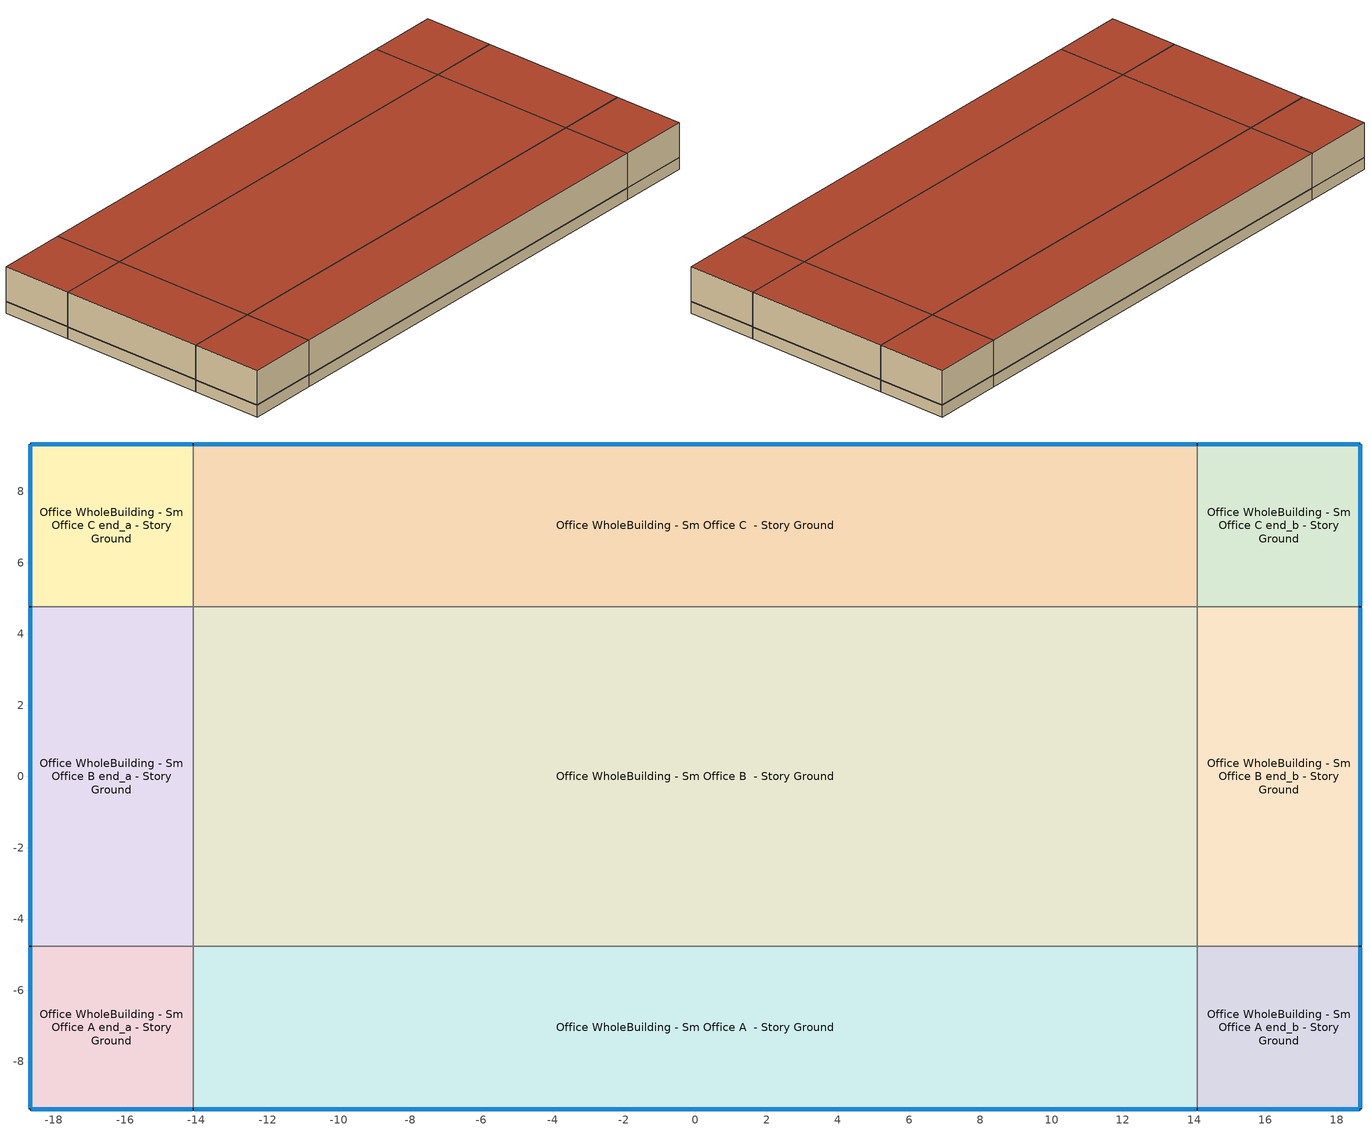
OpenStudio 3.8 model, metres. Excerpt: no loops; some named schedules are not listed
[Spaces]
Office WholeBuilding - Sm Office A end_a - Story Ground
 floor ground (Foundation F 126 Perim 914 Area 209): -18.67,-9.33 -18.67,-4.76 -14.09,-4.76 -14.09,-9.33 z0
 wall outside: -18.67,-4.76 -18.67,-9.33 -14.09,-9.33 z0:3.05
 wall to Office WholeBuilding - Sm Office B end_a - Story Ground: -14.09,-4.76 -18.67,-4.76 z0:3.05
 wall to Office WholeBuilding - Sm Office A  - Story Ground: -14.09,-9.33 -14.09,-4.76 z0:3.05
 window (Window U-0.5 SHGC 0.38): -18.67,-4.79 -18.67,-9.31 / -18.64,-9.33 -14.12,-9.33 z0.76:0.79
 roof outside: -14.09,-9.33 -14.09,-4.76 -18.67,-4.76 -18.67,-9.33 z3.05
Office WholeBuilding - Sm Office B end_a - Story Ground
 floor ground (Foundation F 126 Perim 952 Area 4353): -18.67,-4.76 -18.67,4.76 -14.09,4.76 -14.09,-4.76 z0
 wall outside: -18.67,4.76 -18.67,-4.76 z0:3.05
 wall to Office WholeBuilding - Sm Office C end_a - Story Ground: -14.09,4.76 -18.67,4.76 z0:3.05
 wall to Office WholeBuilding - Sm Office B  - Story Ground: -14.09,-4.76 -14.09,4.76 z0:3.05
 window (Window U-0.5 SHGC 0.38): -18.67,4.74 -18.67,-4.74 z0.76:0.79
 roof outside: -14.09,-4.76 -14.09,4.76 -18.67,4.76 -18.67,-4.76 z3.05
Office WholeBuilding - Sm Office C end_a - Story Ground
 floor ground (Foundation F 126 Perim 914 Area 209): -18.67,4.76 -18.67,9.33 -14.09,9.33 -14.09,4.76 z0
 wall outside: -14.09,9.33 -18.67,9.33 -18.67,4.76 z0:3.05
 wall to Office WholeBuilding - Sm Office C  - Story Ground: -14.09,4.76 -14.09,9.33 z0:3.05
 window (Window U-0.5 SHGC 0.38): -18.67,9.31 -18.67,4.79 / -14.12,9.33 -18.64,9.33 z0.76:0.79
 roof outside: -14.09,4.76 -14.09,9.33 -18.67,9.33 -18.67,4.76 z3.05
Office WholeBuilding - Sm Office A  - Story Ground
 floor ground (Foundation F 126 Perim 2819 Area 12887): -14.09,-9.33 -14.09,-4.76 14.09,-4.76 14.09,-9.33 z0
 wall outside: -14.09,-9.33 14.09,-9.33 z0:3.05
 wall to Office WholeBuilding - Sm Office B  - Story Ground: 14.09,-4.76 -14.09,-4.76 z0:3.05
 wall to Office WholeBuilding - Sm Office A end_b - Story Ground: 14.09,-9.33 14.09,-4.76 z0:3.05
 window (Window U-0.5 SHGC 0.38): -14.07,-9.33 14.07,-9.33 z0.76:0.79
 roof outside: 14.09,-9.33 14.09,-4.76 -14.09,-4.76 -14.09,-9.33 z3.05
Office WholeBuilding - Sm Office B  - Story Ground
 floor ground (Foundation F 126 Perim 0 Area 26836): -14.09,-4.76 -14.09,4.76 14.09,4.76 14.09,-4.76 z0
 wall to Office WholeBuilding - Sm Office C  - Story Ground: 14.09,4.76 -14.09,4.76 z0:3.05
 wall to Office WholeBuilding - Sm Office B end_b - Story Ground: 14.09,-4.76 14.09,4.76 z0:3.05
 roof outside: 14.09,-4.76 14.09,4.76 -14.09,4.76 -14.09,-4.76 z3.05
Office WholeBuilding - Sm Office C  - Story Ground
 floor ground (Foundation F 126 Perim 2819 Area 12887): -14.09,4.76 -14.09,9.33 14.09,9.33 14.09,4.76 z0
 wall outside: 14.09,9.33 -14.09,9.33 z0:3.05
 wall to Office WholeBuilding - Sm Office C end_b - Story Ground: 14.09,4.76 14.09,9.33 z0:3.05
 window (Window U-0.5 SHGC 0.38): 14.07,9.33 -14.07,9.33 z0.76:0.79
 roof outside: 14.09,4.76 14.09,9.33 -14.09,9.33 -14.09,4.76 z3.05
Office WholeBuilding - Sm Office A end_b - Story Ground
 floor ground (Foundation F 126 Perim 914 Area 209): 14.09,-9.33 14.09,-4.76 18.67,-4.76 18.67,-9.33 z0
 wall outside: 14.09,-9.33 18.67,-9.33 18.67,-4.76 z0:3.05
 wall to Office WholeBuilding - Sm Office B end_b - Story Ground: 18.67,-4.76 14.09,-4.76 z0:3.05
 window (Window U-0.5 SHGC 0.38): 14.12,-9.33 18.64,-9.33 / 18.67,-9.31 18.67,-4.79 z0.76:0.79
 roof outside: 18.67,-9.33 18.67,-4.76 14.09,-4.76 14.09,-9.33 z3.05
Office WholeBuilding - Sm Office B end_b - Story Ground
 floor ground (Foundation F 126 Perim 952 Area 4353): 14.09,-4.76 14.09,4.76 18.67,4.76 18.67,-4.76 z0
 wall outside: 18.67,-4.76 18.67,4.76 z0:3.05
 wall to Office WholeBuilding - Sm Office C end_b - Story Ground: 18.67,4.76 14.09,4.76 z0:3.05
 window (Window U-0.5 SHGC 0.38): 18.67,-4.74 18.67,4.74 z0.76:0.79
 roof outside: 18.67,-4.76 18.67,4.76 14.09,4.76 14.09,-4.76 z3.05
Office WholeBuilding - Sm Office C end_b - Story Ground
 floor ground (Foundation F 126 Perim 914 Area 209): 14.09,4.76 14.09,9.33 18.67,9.33 18.67,4.76 z0
 wall outside: 18.67,4.76 18.67,9.33 14.09,9.33 z0:3.05
 window (Window U-0.5 SHGC 0.38): 18.64,9.33 14.12,9.33 / 18.67,4.79 18.67,9.31 z0.76:0.79
 roof outside: 18.67,4.76 18.67,9.33 14.09,9.33 14.09,4.76 z3.05
[Site]
Fort Worth Alliance_TX_USA: Latitude {deg}=32.97; Longitude {deg}=-97.32; Time Zone {hr}=-6; Elevation {m}=220; Terrain=City
[Site:WaterMainsTemperature]
Calculation Method=Correlation; Annual Average Outdoor Air Temperature {C}=19.0508; Maximum Difference In Monthly Average Outdoor Air Temperatures {deltaC}=25.85
[SizingPeriod:DesignDay] Daily Dry-Bulb Temperature Range {deltaC}=11.6; Barometric Pressure {Pa}=98710; Wind Speed {m/s}=4.2; Wind Direction {deg}=170; Rain Indicator=No; Snow Indicator=No; Day of Month=21; Month=7; Day Type=SummerDesignDay; Daylight Saving Time Indicator=No; Dry-Bulb Temperature Range Modifier Type=DefaultMultipliers; Solar Model Indicator=ASHRAETau; ASHRAE Clear Sky Optical Depth for Beam Irradiance=0.402; ASHRAE Clear Sky Optical Depth for Diffuse Irradiance=2.328
Name | Maximum Dry-Bulb Temperature {C} | Humidity Condition Type | Wetbulb or DewPoint at Maximum Dry-Bulb {C}
Fort Worth Alliance Ann Clg .4% Condns DB=>MWB 1 | 38.8 | Wetbulb | 23.6
Fort Worth Alliance Ann Clg .4% Condns WB=>MDB 1 | 33.6 | Wetbulb | 25.7
Fort Worth Alliance Ann Clg 1% Condns DB=>MWB 1 | 37.5 | Wetbulb | 23.7
Fort Worth Alliance Ann Clg 2% Condns DP=>MDB 1 | 27.9 | Dewpoint | 22.7
[ClimateZones]
Climate Zone Institution Name 1=ASHRAE; Climate Zone Document Name 1=ANSI/ASHRAE Standard 169; Climate Zone Document Year 1=2006; Climate Zone Value 1=ASHRAE 169-2013-3A
[Building]
ComStock 90.1-2007|SmallOffice: North Axis {deg}=270; Default Construction Set=ComStock 90.1-2007 - Office - ASHRAE 169-2013-3A; Default Schedule Set=Building Default Schedule Set; Standards Building Type=Office
[Site:GroundTemperature:FCfactorMethod]
January Ground Temperature {C}=16; February Ground Temperature {C}=11.9; March Ground Temperature {C}=7.7; April Ground Temperature {C}=4; May Ground Temperature {C}=7.9; June Ground Temperature {C}=13.8; July Ground Temperature {C}=17.2; August Ground Temperature {C}=20.8; September Ground Temperature {C}=24.8; October Ground Temperature {C}=26.1; November Ground Temperature {C}=26.5; December Ground Temperature {C}=22.5
[Construction:FfactorGroundFloor] F-Factor {W/m-K}=1.26344
Name | Area {m2} | PerimeterExposed {m}
Foundation F 126 Perim 914 Area 209 | 20.9032 | 9.144
Foundation F 126 Perim 2819 Area 12887 | 128.867 | 28.1862
Foundation F 126 Perim 0 Area 26836 | 268.364 | 0
Foundation F 126 Perim 952 Area 4353 | 43.5305 | 9.52111
[DefaultConstructionSet]
ComStock 90.1-2007 - Office - ASHRAE 169-2013-3A: Default Exterior Surface Constructions=Default Surface Constructions 1; Default Interior Surface Constructions=Default Surface Constructions 2; Default Ground Contact Surface Constructions=Default Surface Constructions 3; Default Exterior SubSurface Constructions=Default Sub Surface Constructions 1; Default Interior SubSurface Constructions=Default Sub Surface Constructions 2; Interior Partition Construction=Typical Interior Partition
[DefaultSurfaceConstructions]
Name | Floor Construction | Wall Construction | Roof Ceiling Construction
Default Surface Constructions 1 | Typical Insulated Exterior Mass Floor R-9.35 | Typical Insulated Exterior Mass Wall R-8.13 | Typical IEAD Roof - Highly Reflective R-20.83
Default Surface Constructions 2 | Typical Interior Floor | Typical Interior Wall | Typical Interior Ceiling
Default Surface Constructions 3 | Typical Insulated Carpeted 6in Slab Floor | Typical Insulated Basement Mass Wall
[Construction]
Typical Insulated Exterior Mass Floor R-9.35: Typical Insulation R-6.78, 4 in. Normalweight Concrete Floor, Typical Carpet Pad
Typical Insulated Exterior Mass Wall R-8.13: 1IN Stucco, 8IN CONCRETE HW RefBldg, Typical Insulation R-5.74, 1/2IN Gypsum
Typical IEAD Roof - Highly Reflective R-20.83: Roof Membrane - Highly Reflective, Typical Insulation R-19.72, Metal Roof Surface
Typical Interior Floor: 100mm Normalweight concrete floor, CP02 CARPET PAD
Typical Interior Wall: G01 13mm gypsum board, G01 13mm gypsum board
Typical Interior Ceiling: CP02 CARPET PAD, 100mm Normalweight concrete floor
Typical Insulated Carpeted 6in Slab Floor: 6 in. Normalweight Concrete Floor, Typical Carpet Pad
Typical Insulated Basement Mass Wall: 8 in. Concrete Block Basement Wall
U 0.62 SHGC 0.25 Dbl Ref-C-H Clr 6mm/6mm Air: REF C CLEAR HI 6MM, AIR 6MM, CLEAR 6MM
Typical Insulated Metal Door R-1.43: F08 Metal surface, Typical Insulation R-0.58
U 0.88 SHGC 0.16 Sgl Ref-A-L Clr 6mm: REF A CLEAR LO 6MM
Typical Overhead Door R-0.86: Typical Insulation R-0.01
U 1.17 SHGC 0.39 Simple Glazing Skylight U-1.17 SHGC 0.0: U 1.17 SHGC 0.39 Simple Glazing U-1.17 SHGC 0.0
Typical Interior Window: Clear 3mm
Typical Interior Door; Typical Interior Partition: G05 25mm wood
InteriorFurnishings 1: Std Wood 6inch 1
Window U-0.5 SHGC 0.38: Simple Glazing Double - LowE - Clear - Thermally Broken Aluminum
[Material:NoMass] Roughness=Smooth; Thermal Absorptance=0.9; Solar Absorptance=0.7
Name | Thermal Resistance {m2-K/W} | Visible Absorptance
Typical Insulation R-6.78 | 1.19347 | 0.7
Typical Carpet Pad; CP02 CARPET PAD | 0.21648 | 0.8
Typical Insulation R-5.74 | 1.01115 | 0.7
Typical Insulation R-19.72 | 3.4722 | 0.7
Typical Insulation R-0.58 | 0.101875 | 0.7
Typical Insulation R-0.01 | 0.001 | 0.7
[Material]
Name | Roughness | Thickness {m} | Conductivity {W/m-K} | Density {kg/m3} | Specific Heat {J/kg-K} | Thermal Absorptance | Solar Absorptance | Visible Absorptance
4 in. Normalweight Concrete Floor | MediumRough | 0.1016 | 2.31 | 2322 | 832 | 0.9 | 0.7 | 0.7
1IN Stucco | Smooth | 0.0253 | 0.6918 | 1858 | 837 | 0.9 | 0.7 | 0.92
8IN CONCRETE HW RefBldg | Rough | 0.2032 | 1.311 | 2240 | 836.8 | 0.9 | 0.7 | 0.7
1/2IN Gypsum | Smooth | 0.0127 | 0.16 | 784.9 | 830 | 0.9 | 0.4 | 0.4
Roof Membrane - Highly Reflective | VeryRough | 0.0095 | 0.16 | 1121.29 | 1460 | 0.75 | 0.45 | 0.7
Metal Roof Surface; F08 Metal surface | Smooth | 0.0008 | 45.28 | 7824 | 500 | 0.9 | 0.7 | 0.7
100mm Normalweight concrete floor | MediumRough | 0.1016 | 2.31045 | 2322 | 832.557 | 0.9 | 0.7 | 0.7
G01 13mm gypsum board | Smooth | 0.0127 | 0.160031 | 800.001 | 1090.73 | 0.9 | 0.7 | 0.5
6 in. Normalweight Concrete Floor | MediumRough | 0.1524 | 2.31 | 2322 | 832 | 0.9 | 0.7 | 0.7
8 in. Concrete Block Basement Wall | MediumRough | 0.2032 | 1.326 | 1842 | 912 | 0.9 | 0.7 | 0.7
G05 25mm wood | MediumSmooth | 0.0254 | 0.15 | 608 | 1630 | 0.9 | 0.5 | 0.5
Std Wood 6inch 1 | MediumSmooth | 0.15 | 0.12 | 540 | 1210 | 0.9 | 0.7 | 0.7
[DefaultSubSurfaceConstructions]
Name | Fixed Window Construction | Operable Window Construction | Door Construction | Glass Door Construction | Overhead Door Construction | Skylight Construction | Tubular Daylight Dome Construction | Tubular Daylight Diffuser Construction
Default Sub Surface Constructions 1 | U 0.62 SHGC 0.25 Dbl Ref-C-H Clr 6mm/6mm Air | U 0.62 SHGC 0.25 Dbl Ref-C-H Clr 6mm/6mm Air | Typical Insulated Metal Door R-1.43 | U 0.88 SHGC 0.16 Sgl Ref-A-L Clr 6mm | Typical Overhead Door R-0.86 | U 1.17 SHGC 0.39 Simple Glazing Skylight U-1.17 SHGC 0.0 | Typical Interior Window | Typical Interior Window
Default Sub Surface Constructions 2 | Typical Interior Window | Typical Interior Window | Typical Interior Door
[WindowMaterial:Glazing] Optical Data Type=SpectralAverage; Infrared Transmittance at Normal Incidence=0; Front Side Infrared Hemispherical Emissivity=0.84; Conductivity {W/m-K}=0.9; Dirt Correction Factor for Solar and Visible Transmittance=1; Solar Diffusing=No
Name | Thickness {m} | Solar Transmittance at Normal Incidence | Front Side Solar Reflectance at Normal Incidence | Back Side Solar Reflectance at Normal Incidence | Visible Transmittance at Normal Incidence | Front Side Visible Reflectance at Normal Incidence | Back Side Visible Reflectance at Normal Incidence | Back Side Infrared Hemispherical Emissivity
REF C CLEAR HI 6MM | 0.006 | 0.2 | 0.16 | 0.39 | 0.22 | 0.17 | 0.35 | 0.55
CLEAR 6MM | 0.006 | 0.775 | 0.071 | 0.071 | 0.881 | 0.08 | 0.08 | 0.84
REF A CLEAR LO 6MM | 0.006 | 0.066 | 0.341 | 0.493 | 0.08 | 0.41 | 0.37 | 0.4
Clear 3mm | 0.003 | 0.837 | 0.075 | 0.075 | 0.898 | 0.081 | 0.081 | 0.84
[WindowMaterial:Gas]
AIR 6MM: Gas Type=Air; Thickness {m}=0.0063
[WindowMaterial:SimpleGlazingSystem]
Name | U-Factor {W/m2-K} | Solar Heat Gain Coefficient | Visible Transmittance
U 1.17 SHGC 0.39 Simple Glazing U-1.17 SHGC 0.0 | 6.64357 | 0.39 | 0.23
Simple Glazing Double - LowE - Clear - Thermally Broken Aluminum | 2.83345 | 0.378 | 0.591
[SpaceType]
Office WholeBuilding - Sm Office - ComStock 90.1-2007: Default Schedule Set=Office WholeBuilding - Sm Office Schedule Set; Design Specification Outdoor Air Object=Office WholeBuilding - Sm Office Ventilation; Standards Building Type=Office; Standards Space Type=WholeBuilding - Sm Office
[BuildingStory]
Story Ground: Nominal Z Coordinate {m}=0; Nominal Floor to Floor Height {m}=3.048
[Space] Space Type=Office WholeBuilding - Sm Office - ComStock 90.1-2007; Building Story=Story Ground
Name | Thermal Zone
Office WholeBuilding - Sm Office A end_a - Story Ground | Zone Office WholeBuilding - Sm Office A end_a - Story Ground
Office WholeBuilding - Sm Office B end_a - Story Ground | Zone Office WholeBuilding - Sm Office B end_a - Story Ground
Office WholeBuilding - Sm Office C end_a - Story Ground | Zone Office WholeBuilding - Sm Office C end_a - Story Ground
Office WholeBuilding - Sm Office A  - Story Ground | Zone Office WholeBuilding - Sm Office A  - Story Ground
Office WholeBuilding - Sm Office B  - Story Ground | Zone Office WholeBuilding - Sm Office B  - Story Ground
Office WholeBuilding - Sm Office C  - Story Ground | Zone Office WholeBuilding - Sm Office C  - Story Ground
Office WholeBuilding - Sm Office A end_b - Story Ground | Zone Office WholeBuilding - Sm Office A end_b - Story Ground
Office WholeBuilding - Sm Office B end_b - Story Ground | Zone Office WholeBuilding - Sm Office B end_b - Story Ground
Office WholeBuilding - Sm Office C end_b - Story Ground | Zone Office WholeBuilding - Sm Office C end_b - Story Ground
[ThermalZone] Multiplier=1; Use Ideal Air Loads=No
Name | Thermostat
Zone Office WholeBuilding - Sm Office A end_a - Story Ground | Office WholeBuilding - Sm Office - ComStock 90.1-2007 Thermostat 1
Zone Office WholeBuilding - Sm Office B end_a - Story Ground | Office WholeBuilding - Sm Office - ComStock 90.1-2007 Thermostat 4
Zone Office WholeBuilding - Sm Office C end_a - Story Ground | Office WholeBuilding - Sm Office - ComStock 90.1-2007 Thermostat 7
Zone Office WholeBuilding - Sm Office A  - Story Ground | Office WholeBuilding - Sm Office - ComStock 90.1-2007 Thermostat
Zone Office WholeBuilding - Sm Office B  - Story Ground | Office WholeBuilding - Sm Office - ComStock 90.1-2007 Thermostat 3
Zone Office WholeBuilding - Sm Office C  - Story Ground | Office WholeBuilding - Sm Office - ComStock 90.1-2007 Thermostat 6
Zone Office WholeBuilding - Sm Office A end_b - Story Ground | Office WholeBuilding - Sm Office - ComStock 90.1-2007 Thermostat 2
Zone Office WholeBuilding - Sm Office B end_b - Story Ground | Office WholeBuilding - Sm Office - ComStock 90.1-2007 Thermostat 5
Zone Office WholeBuilding - Sm Office C end_b - Story Ground | Office WholeBuilding - Sm Office - ComStock 90.1-2007 Thermostat 8
[People:Definition]
Office WholeBuilding - Sm Office People Definition: Number of People Calculation Method=People/Area; People per Space Floor Area {person/m2}=0.0602779; Fraction Radiant=0.3
[People]
Office WholeBuilding - Sm Office People: People Definition=Office WholeBuilding - Sm Office People Definition; Space or SpaceType=Office WholeBuilding - Sm Office - ComStock 90.1-2007; Work Efficiency Schedule=Work Efficiency Schedule; Clothing Insulation Schedule=Clothing Schedule; Air Velocity Schedule=Air Velocity Schedule; Multiplier=1
[Lights:Definition] Design Level Calculation Method=Watts/Area; Fraction Visible=0.2; Return Air Fraction=0
Name | Watts per Space Floor Area {W/m2} | Fraction Radiant
Office WholeBuilding - Sm Office - ComStock 90.1-2007 General Lights Definition | 4.61388 | 0.365
Office WholeBuilding - Sm Office - ComStock 90.1-2007 Wall Wash Lights Definition | 1.07152 | 0.165
[ElectricEquipment:Definition]
Office WholeBuilding - Sm Office Elec Equip Definition: Design Level Calculation Method=Watts/Area; Watts per Space Floor Area {W/m2}=6.78126; Fraction Latent=0; Fraction Radiant=0.5; Fraction Lost=0
[ElectricEquipment]
Office WholeBuilding - Sm Office Elec Equip: Electric Equipment Definition=Office WholeBuilding - Sm Office Elec Equip Definition; Space or SpaceType=Office WholeBuilding - Sm Office - ComStock 90.1-2007; Schedule=Office BLDG_EQUIP_EndUseData BPR Adjusted
[DesignSpecification:OutdoorAir]
Office WholeBuilding - Sm Office Ventilation: Outdoor Air Method=Sum; Outdoor Air Flow per Floor Area {m3/s-m2}=0.000508
[DefaultScheduleSet]
Name | Number of People Schedule | People Activity Level Schedule | Lighting Schedule | Electric Equipment Schedule | Infiltration Schedule | Hours of Operation Schedule
Office WholeBuilding - Sm Office Schedule Set | OfficeSmall BLDG_OCC_SCH | OfficeSmall ACTIVITY_SCH | Office BLDG_LIGHT_EndUseData | Office BLDG_EQUIP_EndUseData | OfficeSmall INFIL_QUARTER_ON_SCH
Building Default Schedule Set |  |  |  |  |  | Building Hours of Operation NonResidential
[Exterior:Lights:Definition]
Name | Design Level {W}
Parking Areas and Drives Def (W/ft^2) | 0.0414577
Building Facades Def (W/ft^2) | 0.2
Main Entries Def (W/ft) | 30
Other Doors Def (W/ft) | 20
[Exterior:Lights] Control Option=AstronomicalClock
Name | Exterior Lights Definition | Schedule | Multiplier
Parking Areas and Drives | Parking Areas and Drives Def (W/ft^2) | Always On Discrete | 12150
Building Facades | Building Facades Def (W/ft^2) | Schedule Ruleset 1 | 3674.23
Main Entries | Main Entries Def (W/ft) | Always On Discrete | 12
Other Doors | Other Doors Def (W/ft) | Always On Discrete | 6
[ThermostatSetpoint:DualSetpoint] Heating Setpoint Temperature Schedule=OfficeSmall HTGSETP_SCH_NO_OPTIMUM; Cooling Setpoint Temperature Schedule=OfficeSmall CLGSETP_SCH_NO_OPTIMUM
Office WholeBuilding - Sm Office - ComStock 90.1-2007 Thermostat; Office WholeBuilding - Sm Office - ComStock 90.1-2007 Thermostat 1; Office WholeBuilding - Sm Office - ComStock 90.1-2007 Thermostat 2; Office WholeBuilding - Sm Office - ComStock 90.1-2007 Thermostat 3; Office WholeBuilding - Sm Office - ComStock 90.1-2007 Thermostat 4; Office WholeBuilding - Sm Office - ComStock 90.1-2007 Thermostat 5; Office WholeBuilding - Sm Office - ComStock 90.1-2007 Thermostat 6; Office WholeBuilding - Sm Office - ComStock 90.1-2007 Thermostat 7; Office WholeBuilding - Sm Office - ComStock 90.1-2007 Thermostat 8
[InternalMass:Definition]
Internal Mass Definition 2: Construction=InteriorFurnishings 1; Design Level Calculation Method=SurfaceArea/Area; Surface Area per Space Floor Area=2
[InternalMass] Internal Mass Definition=Internal Mass Definition 2; Multiplier=1
Name | Space or SpaceType
Office WholeBuilding - Sm Office C end_b - Story Ground Mass | Office WholeBuilding - Sm Office C end_b - Story Ground
Office WholeBuilding - Sm Office C  - Story Ground Mass | Office WholeBuilding - Sm Office C  - Story Ground
Office WholeBuilding - Sm Office B  - Story Ground Mass | Office WholeBuilding - Sm Office B  - Story Ground
Office WholeBuilding - Sm Office A  - Story Ground Mass | Office WholeBuilding - Sm Office A  - Story Ground
Office WholeBuilding - Sm Office A end_b - Story Ground Mass | Office WholeBuilding - Sm Office A end_b - Story Ground
Office WholeBuilding - Sm Office C end_a - Story Ground Mass | Office WholeBuilding - Sm Office C end_a - Story Ground
Office WholeBuilding - Sm Office B end_b - Story Ground Mass | Office WholeBuilding - Sm Office B end_b - Story Ground
Office WholeBuilding - Sm Office B end_a - Story Ground Mass | Office WholeBuilding - Sm Office B end_a - Story Ground
Office WholeBuilding - Sm Office A end_a - Story Ground Mass | Office WholeBuilding - Sm Office A end_a - Story Ground
[Lights] Space or SpaceType=Office WholeBuilding - Sm Office - ComStock 90.1-2007; Schedule=Office BLDG_LIGHT_EndUseData BPR Adjusted; Fraction Replaceable=1
Name | Lights Definition
Office WholeBuilding - Sm Office - ComStock 90.1-2007 General Lighting | Office WholeBuilding - Sm Office - ComStock 90.1-2007 General Lights Definition
Office WholeBuilding - Sm Office - ComStock 90.1-2007 Wall Wash Lighting | Office WholeBuilding - Sm Office - ComStock 90.1-2007 Wall Wash Lights Definition
[SpaceInfiltration:DesignFlowRate] Design Flow Rate Calculation Method=Flow/ExteriorArea; Flow per Exterior Surface Area {m3/s-m2}=0.000619923; Velocity Term Coefficient=0
Name | Space or SpaceType | Schedule | Constant Term Coefficient | Temperature Term Coefficient | Velocity Squared Term Coefficient
Office WholeBuilding - Sm Office C end_b - Story Ground HVAC On Infiltration | Office WholeBuilding - Sm Office C end_b - Story Ground | Infiltration HVAC On Schedule | 0.0209 | 0.0064 | 0.1297
Office WholeBuilding - Sm Office C end_b - Story Ground HVAC Off Infiltration | Office WholeBuilding - Sm Office C end_b - Story Ground | Infiltration HVAC Off Schedule | 0 | 0.0179 | 0.1473
Office WholeBuilding - Sm Office C  - Story Ground HVAC On Infiltration | Office WholeBuilding - Sm Office C  - Story Ground | Infiltration HVAC On Schedule | 0.0209 | 0.0064 | 0.1297
Office WholeBuilding - Sm Office C  - Story Ground HVAC Off Infiltration | Office WholeBuilding - Sm Office C  - Story Ground | Infiltration HVAC Off Schedule | 0 | 0.0179 | 0.1473
Office WholeBuilding - Sm Office B  - Story Ground HVAC On Infiltration | Office WholeBuilding - Sm Office B  - Story Ground | Infiltration HVAC On Schedule | 0.0209 | 0.0064 | 0.1297
Office WholeBuilding - Sm Office B  - Story Ground HVAC Off Infiltration | Office WholeBuilding - Sm Office B  - Story Ground | Infiltration HVAC Off Schedule | 0 | 0.0179 | 0.1473
Office WholeBuilding - Sm Office A  - Story Ground HVAC On Infiltration | Office WholeBuilding - Sm Office A  - Story Ground | Infiltration HVAC On Schedule | 0.0209 | 0.0064 | 0.1297
Office WholeBuilding - Sm Office A  - Story Ground HVAC Off Infiltration | Office WholeBuilding - Sm Office A  - Story Ground | Infiltration HVAC Off Schedule | 0 | 0.0179 | 0.1473
Office WholeBuilding - Sm Office A end_b - Story Ground HVAC On Infiltration | Office WholeBuilding - Sm Office A end_b - Story Ground | Infiltration HVAC On Schedule | 0.0209 | 0.0064 | 0.1297
Office WholeBuilding - Sm Office A end_b - Story Ground HVAC Off Infiltration | Office WholeBuilding - Sm Office A end_b - Story Ground | Infiltration HVAC Off Schedule | 0 | 0.0179 | 0.1473
Office WholeBuilding - Sm Office C end_a - Story Ground HVAC On Infiltration | Office WholeBuilding - Sm Office C end_a - Story Ground | Infiltration HVAC On Schedule | 0.0209 | 0.0064 | 0.1297
Office WholeBuilding - Sm Office C end_a - Story Ground HVAC Off Infiltration | Office WholeBuilding - Sm Office C end_a - Story Ground | Infiltration HVAC Off Schedule | 0 | 0.0179 | 0.1473
Office WholeBuilding - Sm Office B end_b - Story Ground HVAC On Infiltration | Office WholeBuilding - Sm Office B end_b - Story Ground | Infiltration HVAC On Schedule | 0.0209 | 0.0064 | 0.1297
Office WholeBuilding - Sm Office B end_b - Story Ground HVAC Off Infiltration | Office WholeBuilding - Sm Office B end_b - Story Ground | Infiltration HVAC Off Schedule | 0 | 0.0179 | 0.1473
Office WholeBuilding - Sm Office B end_a - Story Ground HVAC On Infiltration | Office WholeBuilding - Sm Office B end_a - Story Ground | Infiltration HVAC On Schedule | 0.0209 | 0.0064 | 0.1297
Office WholeBuilding - Sm Office B end_a - Story Ground HVAC Off Infiltration | Office WholeBuilding - Sm Office B end_a - Story Ground | Infiltration HVAC Off Schedule | 0 | 0.0179 | 0.1473
Office WholeBuilding - Sm Office A end_a - Story Ground HVAC On Infiltration | Office WholeBuilding - Sm Office A end_a - Story Ground | Infiltration HVAC On Schedule | 0.0209 | 0.0064 | 0.1297
Office WholeBuilding - Sm Office A end_a - Story Ground HVAC Off Infiltration | Office WholeBuilding - Sm Office A end_a - Story Ground | Infiltration HVAC Off Schedule | 0 | 0.0179 | 0.1473
[Schedule:Ruleset]
Name | Default Day Schedule | Summer Design Day Schedule | Winter Design Day Schedule
Clothing Schedule | Clothing Schedule Default Winter Clothes
Air Velocity Schedule | Air Velocity Schedule Default
Work Efficiency Schedule | Work Efficiency Schedule Default
OfficeSmall BLDG_OCC_SCH | OfficeSmall BLDG_OCC_SCH Default | OfficeSmall BLDG_OCC_SCH Summer Design Day | OfficeSmall BLDG_OCC_SCH Winter Design Day
OfficeSmall ACTIVITY_SCH | OfficeSmall ACTIVITY_SCH Default | OfficeSmall ACTIVITY_SCH Summer Design Day | OfficeSmall ACTIVITY_SCH Winter Design Day
Office BLDG_LIGHT_EndUseData | Office BLDG_LIGHT_EndUseData Default | Office BLDG_LIGHT_EndUseData Summer Design Day | Office BLDG_LIGHT_EndUseData Winter Design Day
Office BLDG_EQUIP_EndUseData | Office BLDG_EQUIP_EndUseData Default | Office BLDG_EQUIP_EndUseData Summer Design Day | Office BLDG_EQUIP_EndUseData Winter Design Day
OfficeSmall INFIL_QUARTER_ON_SCH | OfficeSmall INFIL_QUARTER_ON_SCH Default | OfficeSmall INFIL_QUARTER_ON_SCH Summer Design Day | OfficeSmall INFIL_QUARTER_ON_SCH Winter Design Day
Schedule Ruleset 1 | Schedule Day 11
OfficeSmall HTGSETP_SCH_NO_OPTIMUM | OfficeSmall HTGSETP_SCH_NO_OPTIMUM Default | Schedule Day 14 | Schedule Day 15
OfficeSmall CLGSETP_SCH_NO_OPTIMUM | OfficeSmall CLGSETP_SCH_NO_OPTIMUM Default | Schedule Day 12 | Schedule Day 13
Building Hours of Operation NonResidential | Building Hours of Operation NonResidential Default | Building Hours of Operation NonResidential Summer Design Day | Building Hours of Operation NonResidential Winter Design Day
Office BLDG_LIGHT_EndUseData BPR Adjusted | Office BLDG_LIGHT_EndUseData Default 1 | Office BLDG_LIGHT_EndUseData Summer Design Day 1 | Office BLDG_LIGHT_EndUseData Winter Design Day 1
Office BLDG_EQUIP_EndUseData BPR Adjusted | Office BLDG_EQUIP_EndUseData Default 1 | Office BLDG_EQUIP_EndUseData Summer Design Day 1 | Office BLDG_EQUIP_EndUseData Winter Design Day 1
[Schedule:Day]
Clothing Schedule Default Winter Clothes; OfficeSmall BLDG_OCC_SCH Summer Design Day; Office BLDG_LIGHT_EndUseData Summer Design Day; Office BLDG_EQUIP_EndUseData Summer Design Day; OfficeSmall INFIL_QUARTER_ON_SCH Default; Building Hours of Operation NonResidential Winter Design Day; Building Hours of Operation NonResidential Summer Design Day; Office BLDG_LIGHT_EndUseData Summer Design Day 1; Office BLDG_EQUIP_EndUseData Summer Design Day 1: No, 24, 0, 1
Air Velocity Schedule Default: No, 24, 0, 0.2
Work Efficiency Schedule Default; OfficeSmall BLDG_OCC_SCH Winter Design Day; Office BLDG_LIGHT_EndUseData Winter Design Day; Office BLDG_EQUIP_EndUseData Winter Design Day; Office BLDG_LIGHT_EndUseData Winter Design Day 1; Office BLDG_EQUIP_EndUseData Winter Design Day 1: No, 24, 0, 0
OfficeSmall BLDG_OCC_SCH Default: Average, 6, 15, 0, 24, 0, 0
OfficeSmall BLDG_OCC_SCH Wkdy Day: Average, 2, 15, 0, 2, 30, 0.0275, 2, 45, 0.055, 3, 0, 0.0825, 3, 15, 0.11, 3, 30, 0.135, 3, 45, 0.16, 4, 0, 0.185, 4, 15, 0.21, 4, 30, 0.4075, 4, 45, 0.605, 5, 0, 0.8025, 5, 15, 1, 9, 7, 1, 9, 22, 0.8825, 9, 37, 0.765, 9, 52, 0.6475, 10, 7, 0.53, 10, 22, 0.6475, 10, 37, 0.765, 10, 52, 0.8825, 11, 7, 1, 15, 0, 1, 15, 15, 0.83, 15, 30, 0.66, 15, 45, 0.49, 16, 0, 0.32, 16, 15, 0.2675, 16, 30, 0.215, 16, 45, 0.1625, 17, 0, 0.11, 20, 0, 0.11, 20, 15, 0.095, 20, 30, 0.08, 20, 45, 0.065, 21, 0, 0.05, 21, 15, 0.0375, 21, 30, 0.025, 21, 45, 0.0125, 22, 0, 0, 24, 0, 0
OfficeSmall ACTIVITY_SCH Default; autogen OfficeSmall ACTIVITY_SCH 0_day_sch: Average, 24, 0, 120
OfficeSmall ACTIVITY_SCH Winter Design Day; OfficeSmall ACTIVITY_SCH Summer Design Day: No, 24, 0, 120
Office BLDG_LIGHT_EndUseData Default: Average, 0, 15, 0.0441485, 0, 30, 0.0476171, 0, 45, 0.0510856, 1, 0, 0.0545542, 1, 15, 0.0580227, 1, 30, 0.0614912, 1, 45, 0.0649598, 2, 0, 0.0684283, 2, 15, 0.0718968, 2, 30, 0.0753654, 2, 45, 0.0788339, 3, 0, 0.0823025, 3, 15, 0.085771, 3, 30, 0.111016, 3, 45, 0.136262, 4, 0, 0.161507, 4, 15, 0.186752, 4, 30, 0.275585, 4, 45, 0.364419, 5, 0, 0.453253, 5, 15, 0.542086, 5, 30, 0.599833, 5, 45, 0.657579, 6, 0, 0.715326, 6, 15, 0.773073, 6, 30, 0.790609, 6, 45, 0.808144, 7, 0, 0.82568, 7, 15, 0.843215, 7, 30, 0.84412, 7, 45, 0.845024, 8, 0, 0.845929, 8, 15, 0.846834, 8, 30, 0.847738, 8, 45, 0.848643, 9, 0, 0.849548, 9, 7, 0.85, 9, 22, 0.841985, 9, 37, 0.83397, 9, 52, 0.825954, 10, 7, 0.817939, 10, 22, 0.805464, 10, 37, 0.792989, 10, 52, 0.780514, 11, 7, 0.768039, 11, 22, 0.774076, 11, 37, 0.780114, 11, 52, 0.786151, 12, 7, 0.792188, 12, 22, 0.785442, 12, 37, 0.778695, 12, 52, 0.771949, 13, 7, 0.765202, 13, 22, 0.749408, 13, 37, 0.733614, 13, 52, 0.71782, 14, 7, 0.702025, 14, 22, 0.686231, 14, 37, 0.670437, 14, 52, 0.654643, 15, 0, 0.646746, 15, 15, 0.56003, 15, 30, 0.473315, 15, 45, 0.386599, 16, 0, 0.299884, 16, 15, 0.258758, 16, 30, 0.217632, 16, 45, 0.176505, 17, 0, 0.135379, 17, 15, 0.124392, 17, 30, 0.113405, 17, 45, 0.102417, 18, 0, 0.09143, 18, 15, 0.090147, 18, 30, 0.088864, 18, 45, 0.087581, 19, 0, 0.086298, 19, 15, 0.0865627, 19, 30, 0.0868275, 19, 45, 0.0870922, 20, 0, 0.087357, 20, 15, 0.0872172, 20, 30, 0.0870775, 20, 45, 0.0869377, 21, 0, 0.086798, 21, 15, 0.0785857, 21, 30, 0.0703735, 21, 45, 0.0621613, 22, 0, 0.053949, 22, 15, 0.052103, 22, 30, 0.050257, 22, 37, 0.049334, 22, 52, 0.0350818, 23, 7, 0.0361666, 23, 15, 0.036709, 23, 30, 0.0412907, 23, 45, 0.0458723, 24, 0, 0.050454
Office BLDG_LIGHT_EndUseData Sat Day: Average, 0, 15, 0.042723, 0, 30, 0.0431415, 0, 45, 0.04356, 1, 0, 0.0431806, 1, 15, 0.0428012, 1, 30, 0.0424217, 1, 45, 0.0420423, 2, 0, 0.0420005, 2, 15, 0.0419588, 2, 30, 0.041917, 2, 45, 0.0418753, 3, 0, 0.0418815, 3, 15, 0.0418877, 3, 30, 0.0418939, 3, 45, 0.0419001, 4, 0, 0.0423427, 4, 15, 0.0427853, 4, 30, 0.0432279, 4, 45, 0.0436705, 5, 0, 0.0385778, 5, 15, 0.0334852, 5, 30, 0.0283925, 5, 45, 0.0232998, 6, 0, 0.0188636, 6, 15, 0.0144274, 6, 30, 0.00999121, 6, 45, 0.00555501, 7, 0, 0.00572715, 7, 15, 0.00589928, 7, 30, 0.00607142, 7, 45, 0.00624355, 8, 0, 0.00468267, 8, 15, 0.00312178, 8, 30, 0.00156089, 8, 45, 0, 9, 0, 0.00121662, 9, 15, 0.00243324, 9, 30, 0.00364986, 9, 45, 0.00486647, 18, 45, 0.0897084, 19, 0, 0.0872987, 19, 15, 0.0848889, 19, 30, 0.0824792, 19, 45, 0.0800694, 20, 0, 0.0736104, 20, 15, 0.0671514, 20, 30, 0.0606924, 20, 45, 0.0542334, 21, 0, 0.0531099, 21, 15, 0.0519864, 21, 30, 0.0508629, 21, 45, 0.0497394, 22, 0, 0.0496792, 22, 15, 0.049619, 22, 30, 0.0495588, 22, 45, 0.0494986, 23, 0, 0.0475955, 23, 15, 0.0456923, 23, 30, 0.0437892, 23, 45, 0.041886, 24, 0, 0.0423045
Office BLDG_LIGHT_EndUseData Sun Day: Average, 0, 15, 0.0640161, 0, 30, 0.0639873, 0, 45, 0.0447405, 1, 0, 0.0490827, 1, 15, 0.0534249, 1, 30, 0.0577671, 1, 45, 0.0621093, 2, 0, 0.0623593, 2, 15, 0.0626092, 2, 30, 0.0628592, 2, 45, 0.0631092, 3, 0, 0.0632107, 3, 15, 0.0633121, 3, 30, 0.0634136, 3, 45, 0.063515, 4, 0, 0.0635204, 4, 15, 0.0635258, 4, 30, 0.0635312, 4, 45, 0.0635366, 5, 0, 0.0498247, 5, 15, 0.0361128, 5, 30, 0.0224009, 5, 45, 0.00868895, 6, 0, 0.00880328, 6, 15, 0.00891761, 6, 30, 0.00903193, 6, 45, 0.00914626, 7, 0, 0.00809825, 7, 15, 0.00705024, 7, 30, 0.00600223, 7, 45, 0.00495423, 8, 0, 0.00513896, 8, 15, 0.00532369, 8, 30, 0.00550842, 8, 45, 0.00569315, 9, 0, 0.00583235, 9, 15, 0.00597155, 9, 30, 0.00611075, 9, 45, 0.00624995, 10, 0, 0.00468746, 10, 15, 0.00312497, 10, 30, 0.00156249, 10, 45, 0, 11, 0, 0.0627805, 11, 15, 0.0627517, 11, 30, 0.062723, 11, 45, 0.0626943, 12, 0, 0.0626655, 12, 15, 0.0626368, 12, 30, 0.0626081, 12, 45, 0.0625793, 13, 0, 0.0625506, 13, 15, 0.0625219, 13, 30, 0.0624931, 13, 45, 0.0624644, 14, 0, 0.0624357, 14, 15, 0.0624069, 14, 30, 0.0623782, 14, 45, 0.0623495, 15, 0, 0.0623207, 15, 15, 0.062292, 15, 30, 0.0622633, 15, 45, 0.0622345, 16, 0, 0.0622058, 16, 15, 0.062177, 16, 30, 0.0621483, 16, 45, 0.0621196, 17, 0, 0.0620908, 17, 15, 0.0620621, 17, 30, 0.0620334, 17, 45, 0.0620046, 18, 0, 0.0619759, 18, 15, 0.0619472, 18, 30, 0.0619184, 18, 45, 0.0618897, 19, 0, 0.0618999, 19, 15, 0.0619101, 19, 30, 0.0619203, 19, 45, 0.0619305, 20, 0, 0.0623967, 20, 15, 0.0628629, 20, 30, 0.063329, 20, 45, 0.0637952, 21, 0, 0.0619469, 21, 15, 0.0600986, 21, 30, 0.0582503, 21, 45, 0.0564019, 22, 0, 0.058095, 22, 15, 0.0597881, 22, 30, 0.0614811, 22, 45, 0.0631742, 23, 0, 0.0552921, 23, 15, 0.0474099, 23, 30, 0.0395278, 23, 45, 0.0316457, 24, 0, 0.0349194
Office BLDG_EQUIP_EndUseData Default: Average, 0, 15, 0.5374, 0, 30, 0.5375, 0, 45, 0.5376, 1, 0, 0.5377, 1, 15, 0.5378, 1, 30, 0.5379, 1, 45, 0.538, 2, 0, 0.5381, 2, 15, 0.5382, 2, 30, 0.5383, 2, 45, 0.5384, 3, 0, 0.5385, 3, 15, 0.5386, 3, 30, 0.55345, 3, 45, 0.5683, 4, 0, 0.58315, 4, 15, 0.598, 4, 30, 0.6198, 4, 45, 0.6416, 5, 0, 0.6634, 5, 15, 0.6852, 5, 30, 0.7091, 5, 45, 0.733, 6, 0, 0.7569, 6, 15, 0.7808, 6, 30, 0.80195, 6, 45, 0.8231, 7, 0, 0.84425, 7, 15, 0.8654, 7, 30, 0.86824, 7, 45, 0.87108, 8, 0, 0.87392, 8, 15, 0.87676, 8, 30, 0.8796, 8, 45, 0.88244, 9, 0, 0.88528, 9, 7, 0.8867, 9, 22, 0.8855, 9, 37, 0.8843, 9, 52, 0.8831, 10, 7, 0.8819, 10, 22, 0.8666, 10, 37, 0.8513, 10, 52, 0.836, 11, 7, 0.8207, 11, 22, 0.8107, 11, 37, 0.8007, 11, 52, 0.7907, 12, 7, 0.7807, 12, 22, 0.76935, 12, 37, 0.758, 12, 52, 0.74665, 13, 7, 0.7353, 13, 22, 0.72662, 13, 37, 0.71794, 13, 52, 0.70926, 14, 7, 0.70058, 14, 22, 0.6919, 14, 37, 0.68322, 14, 52, 0.67454, 15, 0, 0.6702, 15, 15, 0.65385, 15, 30, 0.6375, 15, 45, 0.62115, 16, 0, 0.6048, 16, 15, 0.5951, 16, 30, 0.5854, 16, 45, 0.5757, 17, 0, 0.566, 17, 15, 0.568025, 17, 30, 0.57005, 17, 45, 0.572075, 18, 0, 0.5741, 18, 15, 0.58375, 18, 30, 0.5934, 18, 45, 0.60305, 19, 0, 0.6127, 19, 15, 0.6241, 19, 30, 0.6355, 19, 45, 0.6469, 20, 0, 0.6583, 20, 15, 0.662075, 20, 30, 0.66585, 20, 45, 0.669625, 21, 0, 0.6734, 21, 15, 0.659798, 21, 30, 0.646195, 21, 45, 0.632593, 22, 0, 0.61899, 22, 15, 0.587274, 22, 30, 0.555558, 22, 37, 0.5397, 22, 52, 0.58044, 23, 7, 0.58028, 23, 15, 0.5802, 23, 30, 0.5745, 23, 45, 0.5688, 24, 0, 0.5631
OfficeSmall INFIL_QUARTER_ON_SCH Summer Design Day: No, 7, 0, 1, 19, 0, 0.25, 24, 0, 1
OfficeSmall INFIL_QUARTER_ON_SCH Winter Design Day: No, 7, 0, 1, 18, 0, 0.25, 24, 0, 1
Schedule Day 11: No, 6, 0, 0, 24, 0, 1
OfficeSmall HTGSETP_SCH_NO_OPTIMUM Default: Average, 6, 15, 16.6667, 24, 0, 16.6667
OfficeSmall HTGSETP_SCH_NO_OPTIMUM Wkdy Day: Average, 2, 45, 16.6667, 17, 30, 20, 24, 0, 16.6667
OfficeSmall CLGSETP_SCH_NO_OPTIMUM Default: Average, 6, 15, 22.7778, 24, 0, 22.7778
OfficeSmall CLGSETP_SCH_NO_OPTIMUM Wkdy Day: Average, 2, 45, 22.7778, 16, 30, 22.7778, 24, 0, 22.7778
Building Hours of Operation NonResidential Default: No, 4, 45, 0, 16, 30, 1, 24, 0, 0
Building Hours of Operation NonResidential Sunday: No, 6, 15, 0, 17, 45, 1, 24, 0, 0
Office BLDG_LIGHT_EndUseData Default 1: No, 0, 15, 0.00945706, 0, 30, 0.0130749, 0, 45, 0.0166928, 1, 0, 0.0203106, 1, 15, 0.0239285, 1, 30, 0.0275463, 1, 45, 0.0311642, 2, 0, 0.0347821, 2, 15, 0.0383999, 2, 30, 0.0420178, 2, 45, 0.0456356, 3, 0, 0.0492535, 3, 15, 0.0528713, 3, 30, 0.0792034, 3, 45, 0.105535, 4, 0, 0.131867, 4, 15, 0.1582, 4, 30, 0.250857, 4, 45, 0.343515, 5, 0, 0.436173, 5, 15, 0.52883, 5, 30, 0.589063, 5, 45, 0.649296, 6, 0, 0.709529, 6, 15, 0.769761, 6, 30, 0.788052, 6, 45, 0.806342, 7, 0, 0.824633, 7, 15, 0.842923, 7, 30, 0.843867, 7, 45, 0.84481, 8, 0, 0.845754, 8, 15, 0.846697, 8, 30, 0.847641, 8, 45, 0.848585, 9, 0, 0.849528, 9, 7, 0.85, 9, 22, 0.84164, 9, 37, 0.833279, 9, 52, 0.824919, 10, 7, 0.816559, 10, 22, 0.803547, 10, 37, 0.790535, 10, 52, 0.777523, 11, 7, 0.764511, 11, 22, 0.770808, 11, 37, 0.777105, 11, 52, 0.783402, 12, 7, 0.789699, 12, 22, 0.782662, 12, 37, 0.775625, 12, 52, 0.768588, 13, 7, 0.761551, 13, 22, 0.745077, 13, 37, 0.728603, 13, 52, 0.712129, 14, 7, 0.695655, 14, 22, 0.679181, 14, 37, 0.662707, 14, 52, 0.646233, 15, 0, 0.637996, 15, 15, 0.547547, 15, 30, 0.457099, 15, 45, 0.36665, 16, 0, 0.276202, 16, 15, 0.233305, 16, 30, 0.190408, 16, 45, 0.147512, 17, 0, 0.104615, 17, 15, 0.0931547, 17, 30, 0.0816945, 17, 45, 0.0702342, 18, 0, 0.058774, 18, 15, 0.0574357, 18, 30, 0.0560975, 18, 45, 0.0547593, 19, 0, 0.053421, 19, 15, 0.0536972, 19, 30, 0.0539733, 19, 45, 0.0542495, 20, 0, 0.0545256, 20, 15, 0.0543799, 20, 30, 0.0542341, 20, 45, 0.0540883, 21, 0, 0.0539426, 21, 15, 0.0453768, 21, 30, 0.036811, 21, 45, 0.0282452, 22, 0, 0.0196794, 22, 15, 0.017754, 22, 30, 0.0158285, 22, 37, 0.0148657, 22, 52, 0, 23, 7, 0.0011315, 23, 15, 0.00169725, 23, 30, 0.00647616, 23, 45, 0.0112551, 24, 0, 0.016034
Office BLDG_EQUIP_EndUseData Default 1: No, 0, 15, 0.310345, 0, 30, 0.31051, 0, 45, 0.310675, 1, 0, 0.31084, 1, 15, 0.311005, 1, 30, 0.31117, 1, 45, 0.311335, 2, 0, 0.3115, 2, 15, 0.311665, 2, 30, 0.31183, 2, 45, 0.311995, 3, 0, 0.31216, 3, 15, 0.312325, 3, 30, 0.336828, 3, 45, 0.361331, 4, 0, 0.385834, 4, 15, 0.410337, 4, 30, 0.446307, 4, 45, 0.482278, 5, 0, 0.518249, 5, 15, 0.554219, 5, 30, 0.593655, 5, 45, 0.633091, 6, 0, 0.672526, 6, 15, 0.711962, 6, 30, 0.74686, 6, 45, 0.781758, 7, 0, 0.816656, 7, 15, 0.851554, 7, 30, 0.85624, 7, 45, 0.860927, 8, 0, 0.865613, 8, 15, 0.870299, 8, 30, 0.874985, 8, 45, 0.879671, 9, 0, 0.884357, 9, 7, 0.8867, 9, 22, 0.88472, 9, 37, 0.88274, 9, 52, 0.88076, 10, 7, 0.87878, 10, 22, 0.853534, 10, 37, 0.828289, 10, 52, 0.803044, 11, 7, 0.777798, 11, 22, 0.761298, 11, 37, 0.744798, 11, 52, 0.728297, 12, 7, 0.711797, 12, 22, 0.693069, 12, 37, 0.674341, 12, 52, 0.655613, 13, 7, 0.636886, 13, 22, 0.622563, 13, 37, 0.608241, 13, 52, 0.593919, 14, 7, 0.579597, 14, 22, 0.565274, 14, 37, 0.550952, 14, 52, 0.53663, 15, 0, 0.529469, 15, 15, 0.502491, 15, 30, 0.475513, 15, 45, 0.448535, 16, 0, 0.421557, 16, 15, 0.405552, 16, 30, 0.389546, 16, 45, 0.373541, 17, 0, 0.357536, 17, 15, 0.360877, 17, 30, 0.364218, 17, 45, 0.36756, 18, 0, 0.370901, 18, 15, 0.386824, 18, 30, 0.402747, 18, 45, 0.418669, 19, 0, 0.434592, 19, 15, 0.453402, 19, 30, 0.472213, 19, 45, 0.491023, 20, 0, 0.509833, 20, 15, 0.516062, 20, 30, 0.522291, 20, 45, 0.52852, 21, 0, 0.534749, 21, 15, 0.512304, 21, 30, 0.48986, 21, 45, 0.467415, 22, 0, 0.444971, 22, 15, 0.392639, 22, 30, 0.340306, 22, 37, 0.31414, 22, 52, 0.381362, 23, 7, 0.381098, 23, 15, 0.380966, 23, 30, 0.371561, 23, 45, 0.362156, 24, 0, 0.352751
Schedule Day 12; Schedule Day 13: No, 24, 0, 22.7778
Schedule Day 14; Schedule Day 15: No, 24, 0, 20
[Schedule:Rule]
Schedule Rule 1: Schedule Ruleset=Clothing Schedule; Rule Order=0; Day Schedule=Clothing Schedule Summer Clothes; Date Specification Type=DateRange; Start Month=5; Start Day=1; End Month=9; End Day=30
Schedule Rule 2: Schedule Ruleset=OfficeSmall BLDG_OCC_SCH; Rule Order=0; Day Schedule=OfficeSmall BLDG_OCC_SCH Wkdy Day; Date Specification Type=DateRange; Start Month=1; Start Day=1; End Month=12; End Day=31; Apply Monday=Yes; Apply Tuesday=Yes; Apply Wednesday=Yes; Apply Thursday=Yes; Apply Friday=Yes
Schedule Rule 4: Schedule Ruleset=Office BLDG_LIGHT_EndUseData; Rule Order=1; Day Schedule=Office BLDG_LIGHT_EndUseData Sat Day; Date Specification Type=DateRange; Start Month=1; Start Day=1; End Month=12; End Day=31; Apply Saturday=Yes
Schedule Rule 5: Schedule Ruleset=Office BLDG_LIGHT_EndUseData; Rule Order=0; Day Schedule=Office BLDG_LIGHT_EndUseData Sun Day; Date Specification Type=DateRange; Start Month=1; Start Day=1; End Month=12; End Day=31; Apply Sunday=Yes
Schedule Rule 7: Schedule Ruleset=Office BLDG_EQUIP_EndUseData; Rule Order=1; Day Schedule=Office BLDG_EQUIP_EndUseData Sat Day; Date Specification Type=DateRange; Start Month=1; Start Day=1; End Month=12; End Day=31; Apply Saturday=Yes
Schedule Rule 8: Schedule Ruleset=Office BLDG_EQUIP_EndUseData; Rule Order=0; Day Schedule=Office BLDG_EQUIP_EndUseData Sun Day; Date Specification Type=DateRange; Start Month=1; Start Day=1; End Month=12; End Day=31; Apply Sunday=Yes
Schedule Rule 9: Schedule Ruleset=OfficeSmall INFIL_QUARTER_ON_SCH; Rule Order=1; Day Schedule=OfficeSmall INFIL_QUARTER_ON_SCH SmrDsn|Wkdy Day; Date Specification Type=DateRange; Start Month=1; Start Day=1; End Month=12; End Day=31; Apply Monday=Yes; Apply Tuesday=Yes; Apply Wednesday=Yes; Apply Thursday=Yes; Apply Friday=Yes
Schedule Rule 10: Schedule Ruleset=OfficeSmall INFIL_QUARTER_ON_SCH; Rule Order=0; Day Schedule=OfficeSmall INFIL_QUARTER_ON_SCH WntrDsn|Sat Day; Date Specification Type=DateRange; Start Month=1; Start Day=1; End Month=12; End Day=31; Apply Saturday=Yes
Schedule Rule 12: Schedule Ruleset=OfficeSmall HTGSETP_SCH_NO_OPTIMUM; Rule Order=0; Day Schedule=OfficeSmall HTGSETP_SCH_NO_OPTIMUM Wkdy Day; Date Specification Type=DateRange; Start Month=1; Start Day=1; End Month=12; End Day=31; Apply Monday=Yes; Apply Tuesday=Yes; Apply Wednesday=Yes; Apply Thursday=Yes; Apply Friday=Yes
Schedule Rule 13: Schedule Ruleset=OfficeSmall CLGSETP_SCH_NO_OPTIMUM; Rule Order=0; Day Schedule=OfficeSmall CLGSETP_SCH_NO_OPTIMUM Wkdy Day; Date Specification Type=DateRange; Start Month=1; Start Day=1; End Month=12; End Day=31; Apply Monday=Yes; Apply Tuesday=Yes; Apply Wednesday=Yes; Apply Thursday=Yes; Apply Friday=Yes
Building Hours of Operation NonResidential Sunday Rule: Schedule Ruleset=Building Hours of Operation NonResidential; Rule Order=0; Day Schedule=Building Hours of Operation NonResidential Sunday; Date Specification Type=DateRange; Start Month=1; Start Day=1; End Month=12; End Day=31; Apply Saturday=Yes; Apply Sunday=Yes
autogen OfficeSmall ACTIVITY_SCH 0: Schedule Ruleset=OfficeSmall ACTIVITY_SCH; Rule Order=0; Day Schedule=autogen OfficeSmall ACTIVITY_SCH 0_day_sch; Date Specification Type=SpecificDates; Apply Monday=Yes; Apply Tuesday=Yes; Apply Wednesday=Yes; Apply Thursday=Yes; Apply Friday=Yes; Apply Saturday=Yes; Apply Sunday=Yes; Specific Month 1=1; Specific Day 1=6; Specific Month 2=1; Specific Day 2=7; Specific Month 3=1; Specific Day 3=13; Specific Month 4=1; Specific Day 4=14; Specific Month 5=1; Specific Day 5=20; Specific Month 6=1; Specific Day 6=21; Specific Month 7=1; Specific Day 7=27; Specific Month 8=1; Specific Day 8=28; Specific Month 9=2; Specific Day 9=3; Specific Month 10=2; Specific Day 10=4; Specific Month 11=2; Specific Day 11=10; Specific Month 12=2; Specific Day 12=11; Specific Month 13=2; Specific Day 13=17; Specific Month 14=2; Specific Day 14=18; Specific Month 15=2; Specific Day 15=24; Specific Month 16=2; Specific Day 16=25; Specific Month 17=3; Specific Day 17=3; Specific Month 18=3; Specific Day 18=4; Specific Month 19=3; Specific Day 19=10; Specific Month 20=3; Specific Day 20=11; Specific Month 21=3; Specific Day 21=17; Specific Month 22=3; Specific Day 22=18; Specific Month 23=3; Specific Day 23=24; Specific Month 24=3; Specific Day 24=25; Specific Month 25=3; Specific Day 25=31; Specific Month 26=4; Specific Day 26=1; Specific Month 27=4; Specific Day 27=7; Specific Month 28=4; Specific Day 28=8; Specific Month 29=4; Specific Day 29=14; Specific Month 30=4; Specific Day 30=15; Specific Month 31=4; Specific Day 31=21; Specific Month 32=4; Specific Day 32=22; Specific Month 33=4; Specific Day 33=28; Specific Month 34=4; Specific Day 34=29; Specific Month 35=5; Specific Day 35=5; Specific Month 36=5; Specific Day 36=6; Specific Month 37=5; Specific Day 37=12; Specific Month 38=5; Specific Day 38=13; Specific Month 39=5; Specific Day 39=19; Specific Month 40=5; Specific Day 40=20; Specific Month 41=5; Specific Day 41=26; Specific Month 42=5; Specific Day 42=27; Specific Month 43=6; Specific Day 43=2; Specific Month 44=6; Specific Day 44=3; Specific Month 45=6; Specific Day 45=9; Specific Month 46=6; Specific Day 46=10; Specific Month 47=6; Specific Day 47=16; Specific Month 48=6; Specific Day 48=17; Specific Month 49=6; Specific Day 49=23; Specific Month 50=6; Specific Day 50=24; Specific Month 51=6; Specific Day 51=30; Specific Month 52=7; Specific Day 52=1; Specific Month 53=7; Specific Day 53=7; Specific Month 54=7; Specific Day 54=8; Specific Month 55=7; Specific Day 55=14; Specific Month 56=7; Specific Day 56=15; Specific Month 57=7; Specific Day 57=21; Specific Month 58=7; Specific Day 58=22; Specific Month 59=7; Specific Day 59=28; Specific Month 60=7; Specific Day 60=29; Specific Month 61=8; Specific Day 61=4; Specific Month 62=8; Specific Day 62=5; Specific Month 63=8; Specific Day 63=11; Specific Month 64=8; Specific Day 64=12; Specific Month 65=8; Specific Day 65=18; Specific Month 66=8; Specific Day 66=19; Specific Month 67=8; Specific Day 67=25; Specific Month 68=8; Specific Day 68=26; Specific Month 69=9; Specific Day 69=1; Specific Month 70=9; Specific Day 70=2; Specific Month 71=9; Specific Day 71=8; Specific Month 72=9; Specific Day 72=9; Specific Month 73=9; Specific Day 73=15; Specific Month 74=9; Specific Day 74=16; Specific Month 75=9; Specific Day 75=22; Specific Month 76=9; Specific Day 76=23; Specific Month 77=9; Specific Day 77=29; Specific Month 78=9; Specific Day 78=30; Specific Month 79=10; Specific Day 79=6; Specific Month 80=10; Specific Day 80=7; Specific Month 81=10; Specific Day 81=13; Specific Month 82=10; Specific Day 82=14; Specific Month 83=10; Specific Day 83=20; Specific Month 84=10; Specific Day 84=21; Specific Month 85=10; Specific Day 85=27; Specific Month 86=10; Specific Day 86=28; Specific Month 87=11; Specific Day 87=3; Specific Month 88=11; Specific Day 88=4; Specific Month 89=11; Specific Day 89=10; Specific Month 90=11; Specific Day 90=11; Specific Month 91=11; Specific Day 91=17; Specific Month 92=11; Specific Day 92=18; Specific Month 93=11; Specific Day 93=24; Specific Month 94=11; Specific Day 94=25; Specific Month 95=12; Specific Day 95=1; Specific Month 96=12; Specific Day 96=2; Specific Month 97=12; Specific Day 97=8; Specific Month 98=12; Specific Day 98=9; Specific Month 99=12; Specific Day 99=15; Specific Month 100=12; Specific Day 100=16; Specific Month 101=12; Specific Day 101=22; Specific Month 102=12; Specific Day 102=23; Specific Month 103=12; Specific Day 103=29; Specific Month 104=12; Specific Day 104=30
Schedule Rule 14: Schedule Ruleset=Office BLDG_LIGHT_EndUseData BPR Adjusted; Rule Order=0; Day Schedule=Office BLDG_LIGHT_EndUseData Sun Day; Date Specification Type=DateRange; Start Month=1; Start Day=1; End Month=12; End Day=31; Apply Sunday=Yes
Schedule Rule 15: Schedule Ruleset=Office BLDG_LIGHT_EndUseData BPR Adjusted; Rule Order=1; Day Schedule=Office BLDG_LIGHT_EndUseData Sat Day; Date Specification Type=DateRange; Start Month=1; Start Day=1; End Month=12; End Day=31; Apply Saturday=Yes
Schedule Rule 16: Schedule Ruleset=Office BLDG_EQUIP_EndUseData BPR Adjusted; Rule Order=0; Day Schedule=Office BLDG_EQUIP_EndUseData Sun Day; Date Specification Type=DateRange; Start Month=1; Start Day=1; End Month=12; End Day=31; Apply Sunday=Yes
Schedule Rule 17: Schedule Ruleset=Office BLDG_EQUIP_EndUseData BPR Adjusted; Rule Order=1; Day Schedule=Office BLDG_EQUIP_EndUseData Sat Day; Date Specification Type=DateRange; Start Month=1; Start Day=1; End Month=12; End Day=31; Apply Saturday=Yes
[Schedule:Constant]
Name | Value
Always On Discrete; Infiltration HVAC On Schedule | 1
Infiltration HVAC Off Schedule | 0
